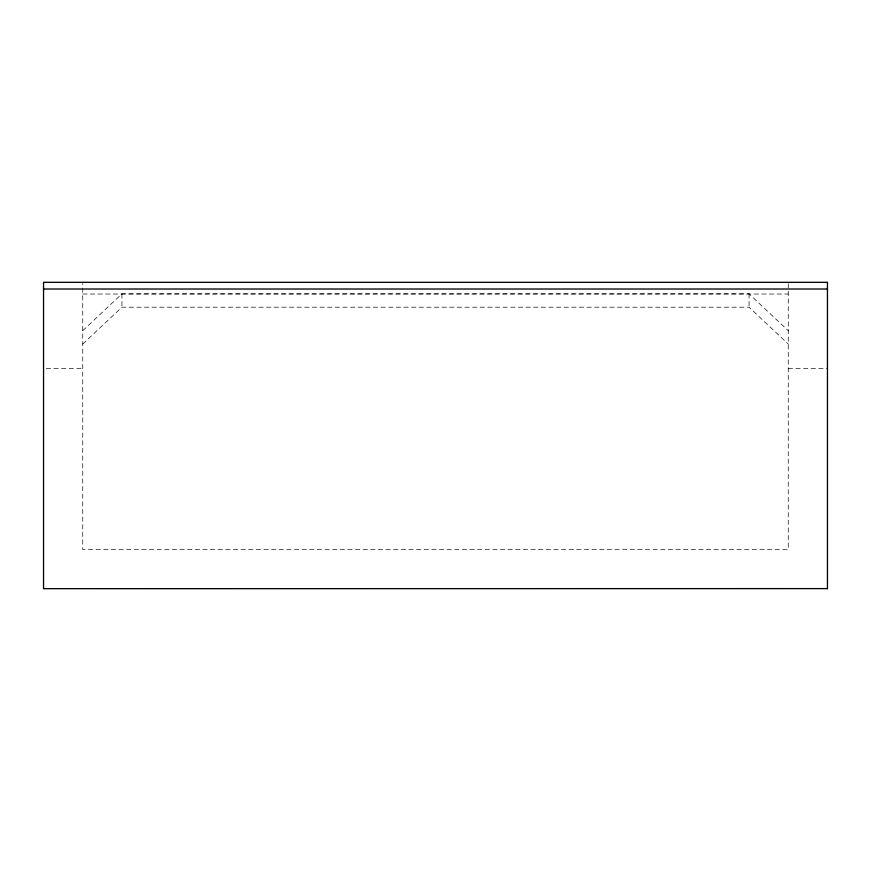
<?xml version="1.0" encoding="UTF-8"?>
<svg xmlns="http://www.w3.org/2000/svg" width="871" height="871" viewBox="0 0 871 871"><rect width="100%" height="100%" fill="white"/><g stroke="black" fill="none" stroke-linecap="round" stroke-linejoin="round"><path stroke-width="0.65" stroke-dasharray="4.36 3.27" d="M82.745 330.697L121.94 293.843L749.06 293.843L788.255 330.697M82.745 344.045L121.94 307.191L749.06 307.191L788.255 344.045M82.745 294.028L788.255 294.028M46.25 368.564L82.745 368.564M788.255 368.564L827.45 368.564M788.255 283.619L788.255 549.481L82.745 549.481L82.745 283.619M749.06 293.843L749.06 307.191M121.94 293.843L121.94 307.191"/><path stroke-width="1.31" d="M43.55 289.02L827.45 289.02M827.45 588.611L43.55 588.676L43.55 282.324L827.45 282.324L827.45 588.676"/></g></svg>
